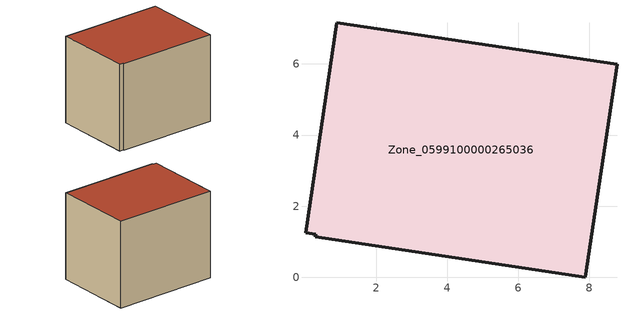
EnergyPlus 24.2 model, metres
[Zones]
Zone_0599100000265036
 floor ground (C_G): 0.3,1.21 0.01,1.25 0.89,7.16 8.77,5.99 7.88,0 0.29,1.14 z0
 wall outside (C_F): 7.88,0 8.77,5.99 0.89,7.16 0.01,1.25 0.3,1.21 0.29,1.14 7.88,0 z0:6.62
 roof outside (C_R): 0.01,1.25 0.3,1.21 0.29,1.14 7.88,0 8.77,5.99 0.89,7.16 z6.62
[BUILDING]
Pand.0599100000265036: North Axis=0; Terrain=City; Loads Convergence Tolerance Value=0.04; Temperature Convergence Tolerance Value=0.4; Solar Distribution=FullExterior; Maximum Number of Warmup Days=25; Minimum Number of Warmup Days=1
[Site:Location]
Rotterdam.The.Hague.AP_ZH_NLD Design_Conditions: Latitude=51.96; Longitude=4.45; Time Zone=1; Elevation=-4.5
[SITE:GROUNDTEMPERATURE:BUILDINGSURFACE]
18, 18, 18, 18, 18, 18, 18, 18, 18, 18, 18, 18
[MATERIAL] Thermal Absorptance=0.9; Solar Absorptance=0.7; Visible Absorptance=0.7
Name | Roughness | Thickness | Conductivity | Density | Specific Heat
G.TC.1946-1964 | MediumSmooth | 0.15 | 1 | 540 | 1210
F.TC.1946-1964 | Rough | 0.3 | 0.857143 | 1920 | 840
R.TC.1946-1964 | MediumRough | 0.2 | 0.235294 | 1500 | 1000
[CONSTRUCTION]
C_G: G.TC.1946-1964
C_F: F.TC.1946-1964
C_R: R.TC.1946-1964
[ZONE]
Zone_0599100000265036: Type=1; Multiplier=1; Ceiling Height=Autocalculate; Volume=Autocalculate; Floor Area=autocalculate; Part of Total Floor Area=Yes
[ZONEINFILTRATION:DESIGNFLOWRATE]
Infil_Zone_0599100000265036: Zone or ZoneList or Space or SpaceList=Zone_0599100000265036; Schedule=AlwaysOn; Design Flow Rate Calculation Method=Flow/Area; Flow Rate per Floor Area=0.003; Constant Term Coefficient=1; Temperature Term Coefficient=0; Velocity Term Coefficient=0; Velocity Squared Term Coefficient=0
[HVACTEMPLATE:ZONE:IDEALLOADSAIRSYSTEM]
Zone_0599100000265036: Maximum Heating Supply Air Temperature=50; Minimum Cooling Supply Air Temperature=13; Maximum Heating Supply Air Humidity Ratio=0.0156; Minimum Cooling Supply Air Humidity Ratio=0.0077; Heating Limit=NoLimit; Cooling Limit=NoLimit; Dehumidification Control Type=ConstantSensibleHeatRatio; Cooling Sensible Heat Ratio=0.7; Dehumidification Setpoint=60; Humidification Control Type=None; Humidification Setpoint=30; Outdoor Air Method=None; Outdoor Air Flow Rate per Person=0.00944; Outdoor Air Flow Rate per Zone Floor Area=0; Outdoor Air Flow Rate per Zone=0; Demand Controlled Ventilation Type=None; Outdoor Air Economizer Type=NoEconomizer; Heat Recovery Type=None; Sensible Heat Recovery Effectiveness=0.7; Latent Heat Recovery Effectiveness=0.65
[ZONECONTROL:THERMOSTAT]
ThermostatControl_Zone_0599100000265036: Zone or ZoneList=Zone_0599100000265036; Control Type Schedule=DualSetpointControlType; Control 1=Thermostat_Zone_0599100000265036; Temperature Difference Between Cutout And Setpoint=0
[THERMOSTATSETPOINT:DUALSETPOINT]
Thermostat_Zone_0599100000265036: Heating Setpoint Temperature Schedule=HeatingSetpoint_Zone_0599100000265036; Cooling Setpoint Temperature Schedule=CoolingSetpoint_Zone_0599100000265036
[SCHEDULE:COMPACT]
HeatingSetpoint_Zone_0599100000265036: Through: 12/31, For: AllDays, Until: 24:00, 21
CoolingSetpoint_Zone_0599100000265036: Through: 12/31, For: AllDays, Until: 24:00, 24
DualSetpointControlType: Through: 12/31, For: AllDays, Until: 24:00, 4
AlwaysOn: Through: 12/31, For: AllDays, Until: 24:00, 1
